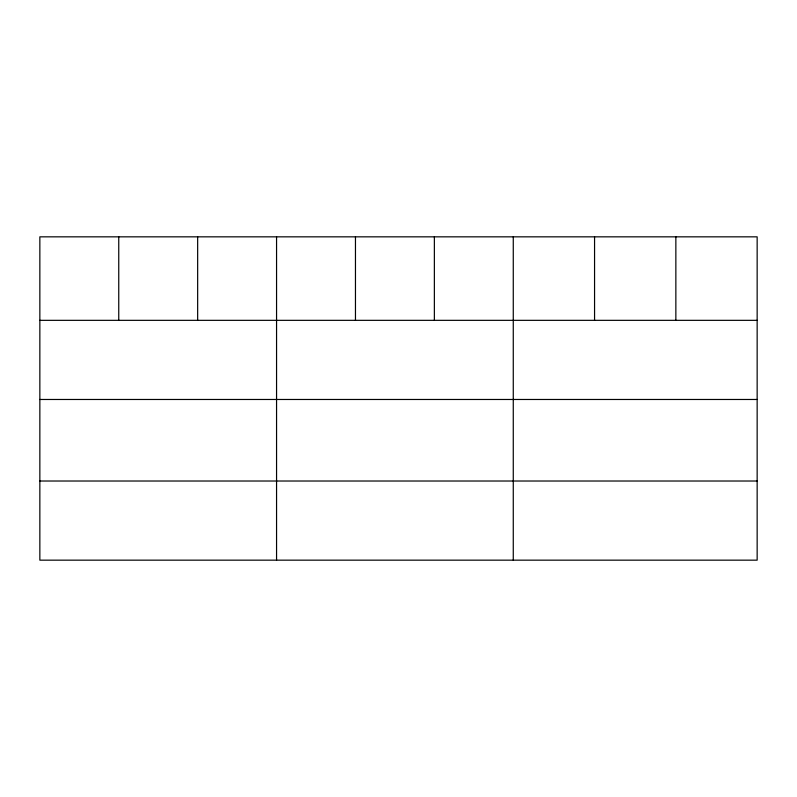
<?xml version="1.0" encoding="UTF-8"?>
<svg xmlns="http://www.w3.org/2000/svg" width="797" height="797" viewBox="0 0 797 797"><rect width="100%" height="100%" fill="white"/><g stroke="black" fill="none" stroke-linecap="round" stroke-linejoin="round"><path stroke-width="1.2" d="M757.15 399.476L757.15 236.839L39.85 236.839L39.85 560.161L757.15 560.161L757.15 399.476L39.85 399.476M39.85 320.334L757.15 320.334M39.85 481.019L757.15 481.019M675.856 236.839L675.856 320.334M594.562 236.839L594.562 320.334M513.268 236.839L513.268 560.161M434.365 236.839L434.365 320.334M355.462 236.839L355.462 320.334M276.559 236.839L276.559 560.161M197.656 236.839L197.656 320.334M118.753 236.839L118.753 320.334"/></g></svg>
